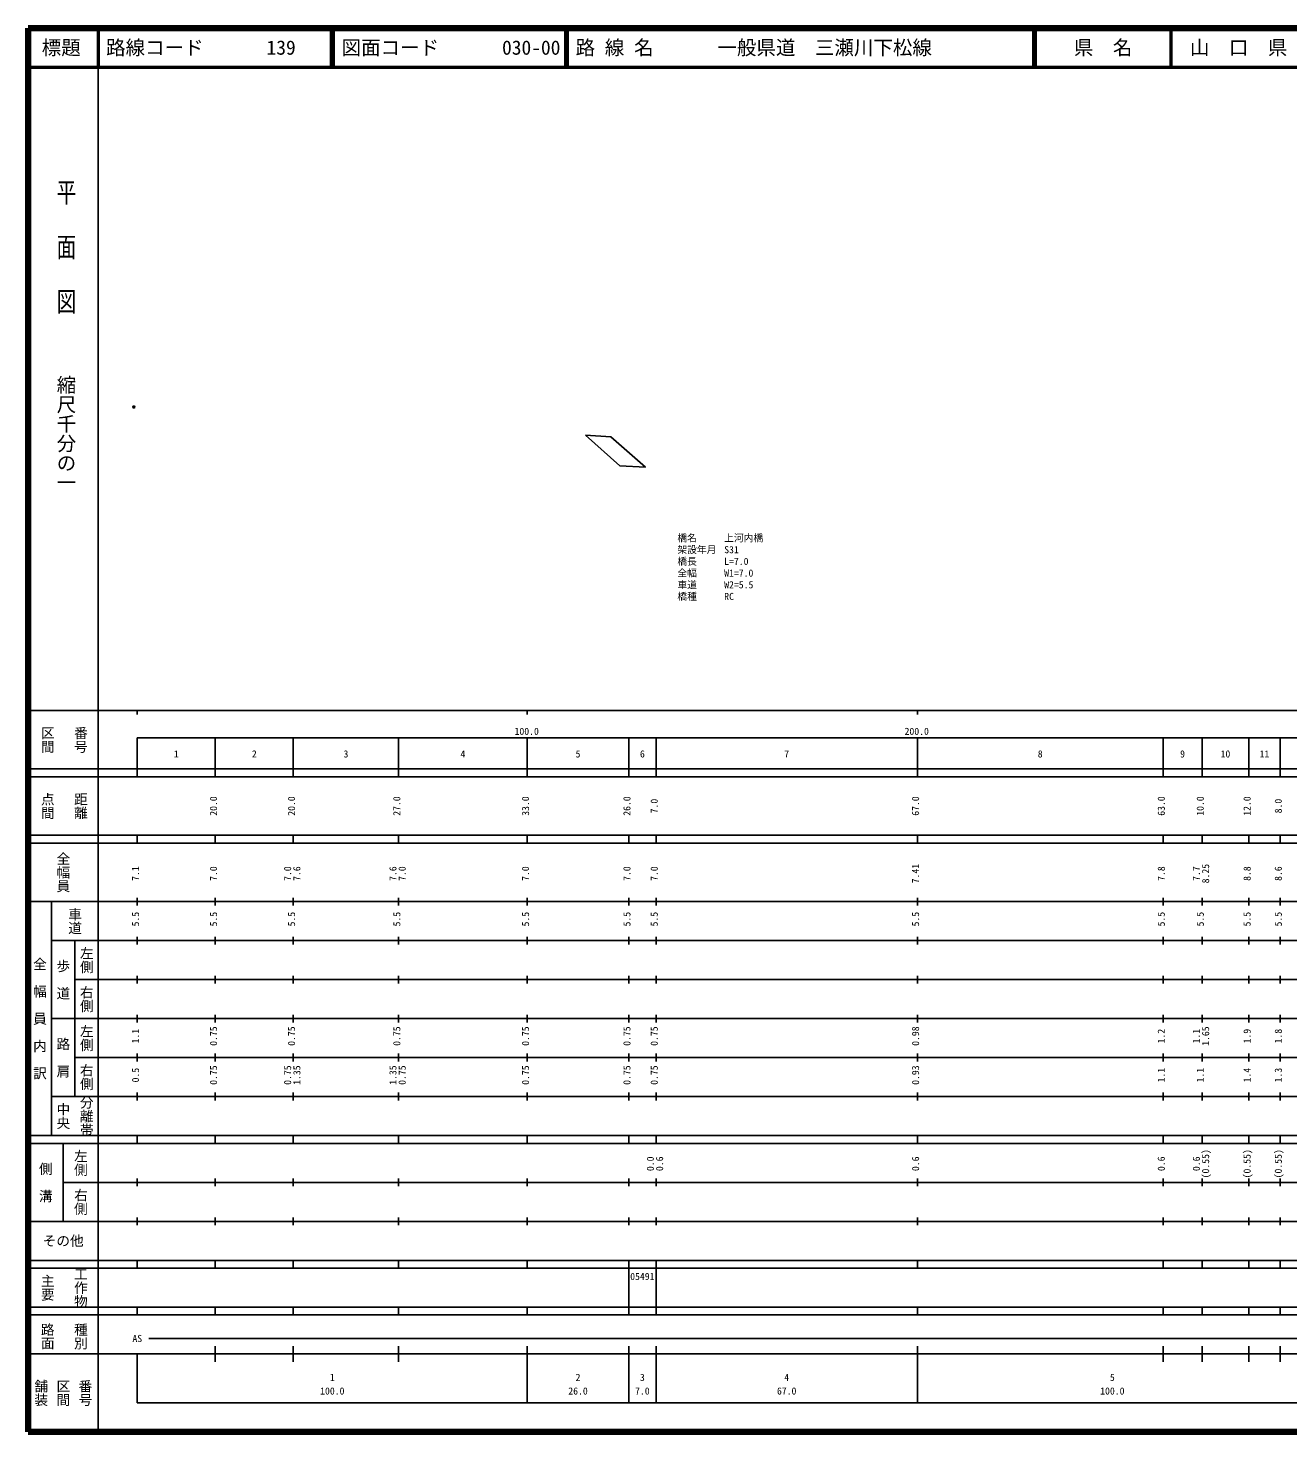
# Model space of a CAD drawing. Units: millimetres on the paper, with parts at other scales. Extents: x 40 to 680, y 20 to 380.
# Drawn here: x 40 to 363, y 20 to 380 of the extents above; entities that cross this region are included whole.
import ezdxf
from ezdxf.enums import TextEntityAlignment as Align

# ---------------------------------------------------------------- set-up
doc = ezdxf.new("R2010")
doc.units = ezdxf.units.MM
doc.header["$PDMODE"] = 32
doc.header["$PDSIZE"] = 0.5
for name, color, linetype in [('M-OTRS', 6, 'Continuous'), ('M-STR-HTXT', 7, 'Continuous'), ('M-TTL-TXT', 7, 'Continuous')]:
    doc.layers.add(name, color=color, linetype=linetype)
for name, color, linetype, lineweight in [('M-STR-STR1', 1, 'Continuous', 25), ('M-TTL', 2, 'Continuous', 140), ('M-TTL-BAND', 7, 'Continuous', 25), ('M-TTL-LINE', 7, 'Continuous', 50)]:
    doc.layers.add(name, color=color, linetype=linetype, lineweight=lineweight)
doc.styles.add('@ＭＳ ゴシック', font='')
doc.styles.add('ＭＳ ゴシック', font='')
doc.styles.get('@ＭＳ ゴシック').set_extended_font_data('@MS Gothic')
doc.styles.get('ＭＳ ゴシック').set_extended_font_data('MS Gothic')

msp = doc.modelspace()

# ---------------------------------------------------------------- linework, layer by layer
at = {"layer": 'M-OTRS'}
msp.add_point((67.116, 282.825), dxfattribs=at)
at = {"layer": 'M-STR-STR1'}
for p, q in [((182.924, 275.645), (191.757, 267.747)), ((189.402, 275.22), (182.924, 275.645)), ((189.402, 275.22), (198.309, 267.419)), ((191.757, 267.747), (198.309, 267.419))]:
    msp.add_line(p, q, dxfattribs=at)
at = {"layer": 'M-TTL'}
for p, q in [((40, 380), (40, 20)), ((680, 380), (40, 380)), ((40, 20), (680, 20))]:
    msp.add_line(p, q, dxfattribs=at)
at = {"layer": 'M-TTL-BAND'}
for p, q in [((58, 370), (58, 20)), ((40, 205), (579, 205)), ((68, 205), (68, 204)), ((168, 205), (168, 204)), ((268, 205), (268, 204)), ((68, 198), (579, 198)), ((68, 198), (68, 188)), ((88, 188), (88, 198)), ((108, 188), (108, 198)), ((135, 188), (135, 198)), ((168, 188), (168, 198)), ((194, 188), (194, 198)), ((201, 188), (201, 198)), ((268, 188), (268, 198)), ((331, 188), (331, 198)), ((341, 188), (341, 198)), ((353, 188), (353, 198)), ((361, 188), (361, 198)), ((40, 190), (579, 190)), ((40, 188), (579, 188)), ((40, 173), (579, 173)), ((68, 171), (68, 173)), ((88, 171), (88, 173)), ((108, 171), (108, 173)), ((135, 171), (135, 173)), ((168, 171), (168, 173)), ((194, 171), (194, 173)), ((201, 171), (201, 173)), ((268, 171), (268, 173)), ((331, 171), (331, 173)), ((341, 171), (341, 173)), ((353, 171), (353, 173)), ((361, 171), (361, 173)), ((40, 171), (579, 171)), ((40, 156), (579, 156)), ((46, 96), (46, 156)), ((68, 155), (68, 157)), ((88, 155), (88, 157)), ((108, 155), (108, 157)), ((135, 155), (135, 157)), ((168, 155), (168, 157)), ((194, 155), (194, 157)), ((201, 155), (201, 157)), ((268, 155), (268, 157)), ((331, 155), (331, 157)), ((341, 155), (341, 157)), ((353, 155), (353, 157)), ((361, 155), (361, 157)), ((46, 146), (579, 146)), ((52, 146), (52, 106)), ((68, 145), (68, 147)), ((88, 145), (88, 147)), ((108, 145), (108, 147)), ((135, 145), (135, 147)), ((168, 145), (168, 147)), ((194, 145), (194, 147)), ((201, 145), (201, 147)), ((268, 145), (268, 147)), ((331, 145), (331, 147)), ((341, 145), (341, 147)), ((353, 145), (353, 147)), ((361, 145), (361, 147)), ((68, 135), (68, 137)), ((88, 135), (88, 137)), ((108, 135), (108, 137)), ((135, 135), (135, 137)), ((168, 135), (168, 137)), ((194, 135), (194, 137)), ((201, 135), (201, 137)), ((268, 135), (268, 137)), ((331, 135), (331, 137)), ((341, 135), (341, 137)), ((353, 135), (353, 137)), ((361, 135), (361, 137)), ((52, 136), (579, 136)), ((46, 126), (579, 126)), ((68, 125), (68, 127)), ((88, 125), (88, 127)), ((108, 125), (108, 127)), ((135, 125), (135, 127)), ((168, 125), (168, 127)), ((194, 125), (194, 127)), ((201, 125), (201, 127)), ((268, 125), (268, 127)), ((331, 125), (331, 127)), ((341, 125), (341, 127)), ((353, 125), (353, 127)), ((361, 125), (361, 127)), ((52, 116), (579, 116)), ((68, 115), (68, 117)), ((88, 115), (88, 117)), ((108, 115), (108, 117)), ((135, 115), (135, 117)), ((168, 115), (168, 117)), ((194, 115), (194, 117)), ((201, 115), (201, 117)), ((268, 115), (268, 117)), ((331, 115), (331, 117)), ((341, 115), (341, 117)), ((353, 115), (353, 117)), ((361, 115), (361, 117)), ((46, 106), (579, 106)), ((68, 105), (68, 107)), ((88, 105), (88, 107)), ((108, 105), (108, 107)), ((135, 105), (135, 107)), ((168, 105), (168, 107)), ((194, 105), (194, 107)), ((201, 105), (201, 107)), ((268, 105), (268, 107)), ((331, 105), (331, 107)), ((341, 105), (341, 107)), ((353, 105), (353, 107)), ((361, 105), (361, 107)), ((40, 96), (579, 96)), ((40, 94), (579, 94)), ((49, 94), (49, 74)), ((68, 94), (68, 96)), ((88, 94), (88, 96)), ((108, 94), (108, 96)), ((135, 94), (135, 96)), ((168, 94), (168, 96)), ((194, 94), (194, 96)), ((201, 94), (201, 96)), ((268, 94), (268, 96)), ((331, 94), (331, 96)), ((341, 94), (341, 96)), ((353, 94), (353, 96)), ((361, 94), (361, 96)), ((49, 84), (579, 84)), ((68, 83), (68, 85)), ((88, 83), (88, 85)), ((108, 83), (108, 85)), ((135, 83), (135, 85)), ((168, 83), (168, 85)), ((194, 83), (194, 85)), ((201, 83), (201, 85)), ((268, 83), (268, 85)), ((331, 83), (331, 85)), ((341, 83), (341, 85)), ((353, 83), (353, 85)), ((361, 83), (361, 85)), ((40, 74), (579, 74)), ((68, 73), (68, 75)), ((88, 73), (88, 75)), ((108, 73), (108, 75)), ((135, 73), (135, 75)), ((168, 73), (168, 75)), ((194, 73), (194, 75)), ((201, 73), (201, 75)), ((268, 73), (268, 75)), ((331, 73), (331, 75)), ((341, 73), (341, 75)), ((353, 73), (353, 75)), ((361, 73), (361, 75)), ((40, 64), (579, 64)), ((40, 62), (579, 62)), ((68, 62), (68, 64)), ((88, 62), (88, 64)), ((108, 62), (108, 64)), ((135, 62), (135, 64)), ((168, 62), (168, 64)), ((194, 62), (194, 64)), ((194, 52), (194, 62)), ((201, 62), (201, 64)), ((201, 52), (201, 62)), ((268, 62), (268, 64)), ((331, 62), (331, 64)), ((341, 62), (341, 64)), ((353, 62), (353, 64)), ((361, 62), (361, 64)), ((40, 52), (579, 52)), ((68, 50), (68, 52)), ((88, 50), (88, 52)), ((108, 50), (108, 52)), ((135, 50), (135, 52)), ((168, 50), (168, 52)), ((194, 50), (194, 52)), ((201, 50), (201, 52)), ((268, 50), (268, 52)), ((331, 50), (331, 52)), ((341, 50), (341, 52)), ((353, 50), (353, 52)), ((361, 50), (361, 52)), ((40, 50), (579, 50)), ((71, 44), (565, 44)), ((40, 40), (579, 40)), ((68, 40), (68, 27.5)), ((88, 38), (88, 42)), ((108, 38), (108, 42)), ((135, 38), (135, 42)), ((168, 27.5), (168, 42)), ((194, 27.5), (194, 42)), ((201, 27.5), (201, 42)), ((268, 27.5), (268, 42)), ((331, 38), (331, 42)), ((341, 38), (341, 42)), ((353, 38), (353, 42)), ((361, 38), (361, 42)), ((68, 27.5), (579, 27.5))]:
    msp.add_line(p, q, dxfattribs=at)
at = {"layer": 'M-TTL-LINE'}
for p, q in [((58, 380), (58, 370)), ((117.75, 380), (117.75, 370)), ((118.25, 380), (118.25, 370)), ((177.75, 380), (177.75, 370)), ((178.25, 380), (178.25, 370)), ((297.75, 380), (297.75, 370)), ((298.25, 380), (298.25, 370)), ((333, 380), (333, 370)), ((40, 370), (680, 370))]:
    msp.add_line(p, q, dxfattribs=at)

# ---------------------------------------------------------------- texts
at = {"layer": 'M-STR-HTXT', "style": 'ＭＳ ゴシック'}
for s, p in [('橋名', (206.478, 247.78)), ('上河内橋', (218.478, 247.78)), ('架設年月', (206.478, 244.78)), ('S31', (218.478, 244.78)), ('橋長', (206.478, 241.78)), ('全幅', (206.478, 238.78)), ('L=7.0', (218.478, 241.78)), ('車道', (206.478, 235.78)), ('W1=7.0', (218.478, 238.78)), ('W2=5.5', (218.478, 235.78)), ('橋種', (206.478, 232.78)), ('RC', (218.478, 232.78))]:
    msp.add_text(s, height=1.833, dxfattribs=at).set_placement(p, align=Align.BOTTOM_LEFT)
at = {"layer": 'M-TTL-BAND', "style": '@ＭＳ ゴシック', "width": 1.4}
msp.add_text('平  面  図', height=3.666, rotation=270, dxfattribs=at).set_placement((49.777, 306.475), align=Align.MIDDLE_RIGHT)
at = {"layer": 'M-TTL-BAND', "style": '@ＭＳ ゴシック'}
msp.add_text('縮尺千分の一', height=3.666, rotation=270, dxfattribs=at).set_placement((49.777, 261.03), align=Align.MIDDLE_RIGHT)
for s, p in [('区間', (45, 197.5)), ('番号', (53.5, 197.5)), ('点間', (45, 180.5)), ('距離', (53.5, 180.5)), ('全幅員', (49, 163.5)), ('車道', (52, 151)), ('左側', (55, 141)), ('全\u3000幅\u3000員\u3000内\u3000訳', (43, 126)), ('歩\u3000道', (49, 136)), ('右側', (55, 131)), ('左側', (55, 121)), ('路\u3000肩', (49, 116)), ('右側', (55, 111)), ('分離帯', (55, 101)), ('中央', (49, 101)), ('左側', (53.5, 89)), ('側\u3000溝', (44.5, 84)), ('右側', (53.5, 79)), ('工作物', (53.5, 57)), ('主要', (45, 57)), ('路面', (45, 44.5)), ('種別', (53.5, 44.5)), ('舗装', (43.333, 30)), ('区間', (49, 30)), ('番号', (54.667, 30))]:
    msp.add_text(s, height=2.566, rotation=270, dxfattribs=at).set_placement(p, align=Align.MIDDLE_CENTER)
at = {"layer": 'M-TTL-BAND', "style": 'ＭＳ ゴシック'}
for s, p in [('100.0', (167.844, 198.195)), ('200.0', (267.844, 198.195)), ('1', (78, 192.405)), ('2', (98, 192.405)), ('3', (121.5, 192.405)), ('4', (151.5, 192.405)), ('5', (181, 192.405)), ('6', (197.5, 192.405)), ('7', (234.5, 192.405)), ('8', (299.5, 192.405)), ('9', (336, 192.405)), ('10', (347, 192.405)), ('11', (357, 192.405)), ('AS', (68, 42.5)), ('1', (118, 32.523)), ('2', (181, 32.523)), ('3', (197.5, 32.523)), ('4', (234.5, 32.523)), ('5', (318, 32.523)), ('100.0', (118, 29.033)), ('26.0', (181, 29.033)), ('7.0', (197.5, 29.033)), ('67.0', (234.5, 29.033)), ('100.0', (318, 29.033))]:
    msp.add_text(s, height=1.833, dxfattribs=at).set_placement(p, align=Align.BOTTOM_CENTER)
for s, p in [('20.0', (89, 180.5)), ('20.0', (109, 180.5)), ('27.0', (136, 180.5)), ('33.0', (169, 180.5)), ('26.0', (195, 180.5)), ('7.0', (202, 180.5)), ('67.0', (269, 180.5)), ('63.0', (332, 180.5)), ('10.0', (342, 180.5)), ('12.0', (354, 180.5)), ('8.0', (362, 180.5)), ('7.1', (69, 163.174)), ('7.0', (89, 163.174)), ('7.0', (108, 163.174)), ('7.6', (110.37, 163.174)), ('7.6', (135, 163.174)), ('7.0', (137.37, 163.174)), ('7.0', (169, 163.174)), ('7.0', (195, 163.174)), ('7.0', (202, 163.174)), ('7.41', (269, 163.174)), ('7.8', (332, 163.174)), ('7.7', (341, 163.174)), ('8.25', (343.37, 163.174)), ('8.8', (354, 163.174)), ('8.6', (362, 163.174)), ('5.5', (69, 151.5)), ('5.5', (89, 151.5)), ('5.5', (109, 151.5)), ('5.5', (136, 151.5)), ('5.5', (169, 151.5)), ('5.5', (195, 151.5)), ('5.5', (202, 151.5)), ('5.5', (269, 151.5)), ('5.5', (332, 151.5)), ('5.5', (342, 151.5)), ('5.5', (354, 151.5)), ('5.5', (362, 151.5)), ('1.1', (69, 121.5)), ('0.75', (89, 121.5)), ('0.75', (109, 121.5)), ('0.75', (136, 121.5)), ('0.75', (169, 121.5)), ('0.75', (195, 121.5)), ('0.75', (202, 121.5)), ('0.98', (269, 121.5)), ('1.2', (332, 121.5)), ('1.1', (341, 121.5)), ('1.65', (343.37, 121.5)), ('1.9', (354, 121.5)), ('1.8', (362, 121.5)), ('0.5', (69, 111.5)), ('0.75', (89, 111.5)), ('0.75', (108, 111.5)), ('1.35', (110.37, 111.5)), ('1.35', (135, 111.5)), ('0.75', (137.37, 111.5)), ('0.75', (169, 111.5)), ('0.75', (195, 111.5)), ('0.75', (202, 111.5)), ('0.93', (269, 111.5)), ('1.1', (332, 111.5)), ('1.1', (342, 111.5)), ('1.4', (354, 111.5)), ('1.3', (362, 111.5)), ('0.0', (201, 88.764)), ('0.6', (203.37, 88.764)), ('0.6', (269, 88.764)), ('0.6', (332, 88.764)), ('0.6', (341, 88.764)), ('(0.55)', (343.37, 88.764)), ('(0.55)', (354, 88.764)), ('(0.55)', (362, 88.764))]:
    msp.add_text(s, height=1.833, rotation=90, dxfattribs=at).set_placement(p, align=Align.BOTTOM_CENTER)
msp.add_text('その他', height=2.566, dxfattribs=at).set_placement((49, 69), align=Align.MIDDLE_CENTER)
msp.add_text('05491', height=1.833, dxfattribs=at).set_placement((194.375, 58.405), align=Align.BOTTOM_LEFT)
at = {"layer": 'M-TTL-TXT', "style": 'ＭＳ ゴシック'}
for s, p in [('標題', (48.5, 375)), ('県\u3000名', (315.625, 375)), ('山\u3000口\u3000県', (350.375, 375))]:
    msp.add_text(s, height=3.666, dxfattribs=at).set_placement(p, align=Align.MIDDLE_CENTER)
for s, p in [('路線コード', (60, 375)), ('139', (101.142, 375)), ('図面コード', (120.38, 375)), ('030-00', (161.521, 375)), ('路 線 名', (180.38, 375)), ('一般県道\u3000三瀬川下松線', (216.734, 375))]:
    msp.add_text(s, height=3.666, dxfattribs=at).set_placement(p, align=Align.MIDDLE_LEFT)

doc.saveas('drawing.dxf')
